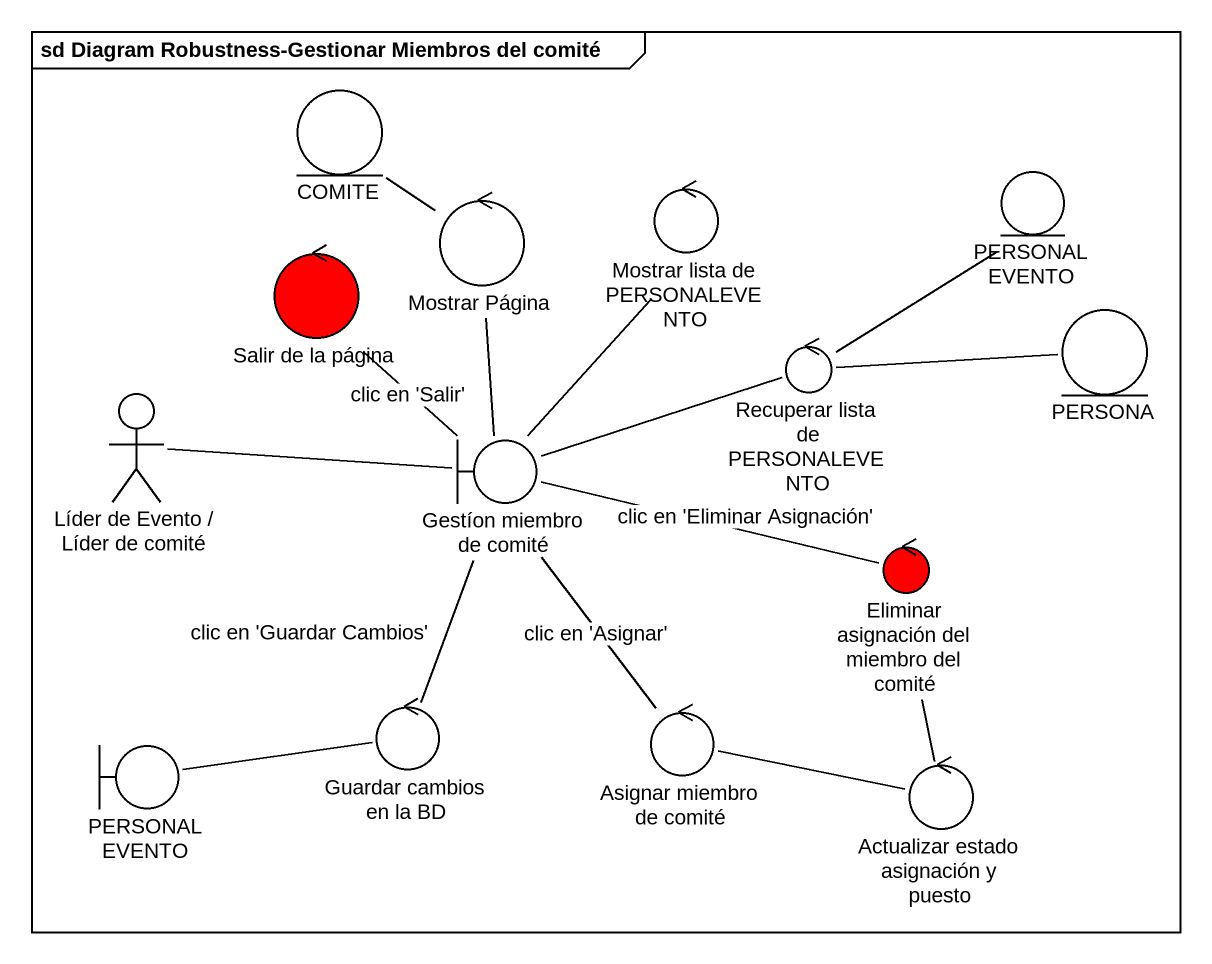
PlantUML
@startuml
mainframe sd Diagram Robustness-Gestionar Miembros del comité
entity COMITE
control "Mostrar lista de PERSONALEVENTO" as Mostrar_lista_de
entity "PERSONAL EVENTO" as PERSONAL_EVENTO
control "Salir de la página" as Salir_de_la_página #FF0000
control "Mostrar Página" as Mostrar_Página
control "Recuperar lista de PERSONALEVENTO" as Recuperar_lista_de
entity PERSONA
actor "Líder de Evento / Líder de comité" as Líder_de_Evento_Líder_de
boundary "Gestíon miembro de comité" as Gestíon_miembro_de_comité
control "Eliminar asignación del miembro del comité" as Eliminar_asignación_del #FF0000
control "Guardar cambios en la BD" as Guardar_cambios_en_la_BD
control "Asignar miembro de comité" as Asignar_miembro_de_comité
boundary "PERSONAL EVENTO" as PERSONAL_EVENTO_2
control "Actualizar estado asignación y puesto" as Actualizar_estado
Mostrar_Página -up- COMITE
Mostrar_Página -- Gestíon_miembro_de_comité
Recuperar_lista_de -up- PERSONAL_EVENTO
Recuperar_lista_de -right- PERSONA
Recuperar_lista_de -left- Gestíon_miembro_de_comité
Líder_de_Evento_Líder_de -right- Gestíon_miembro_de_comité
Gestíon_miembro_de_comité -up- Mostrar_lista_de
Gestíon_miembro_de_comité -up- Salir_de_la_página : clic en 'Salir'
Gestíon_miembro_de_comité -right- Eliminar_asignación_del : clic en 'Eliminar Asignación'
Gestíon_miembro_de_comité -- Guardar_cambios_en_la_BD : clic en 'Guardar Cambios'
Gestíon_miembro_de_comité -- Asignar_miembro_de_comité : clic en 'Asignar'
Eliminar_asignación_del -- Actualizar_estado
Guardar_cambios_en_la_BD -left- PERSONAL_EVENTO_2
Asignar_miembro_de_comité -right- Actualizar_estado
@enduml
